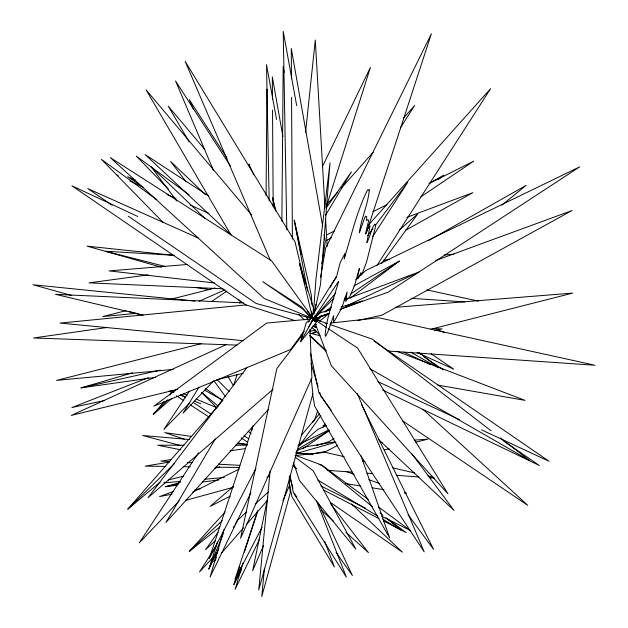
<?xml version="1.0" encoding="UTF-8"?>
<svg xmlns="http://www.w3.org/2000/svg" width="628" height="628" viewBox="0 0 628 628"><rect width="100%" height="100%" fill="white"/><g stroke="black" fill="none" stroke-linecap="round" stroke-linejoin="round"><path stroke-width="0.94" d="M266.076 195.536L266.916 89.223L267.245 91.146M281.87 221.095L283.189 66.584L284.162 72.385M313.168 314.149L313.388 307.799L299.627 263.956L312.297 316.763M313.403 313.796L315.97 279.005L330.006 162.88L320.523 284.343L314.196 313.874M264.435 568.293L261.758 596.6L290.301 492.658L289.218 482.108M270.095 471.118L258.752 590.037L312.87 393.827L311.174 378.401M251.993 430.282L252.283 427.362M305.553 132.508L315.287 40.019L324.974 208.198M321.913 263.627L325.351 241.364L324.158 234.613M314.738 311.08L315.908 304.313M320.586 277.262L325.594 248.272L431.389 33.716L366.171 233.428M267.834 497.078L252.668 570.671L263.54 545.512M309.667 321.002L306.362 322.415L300.584 341.758L312.972 319.597L313.38 317.69M301.613 337.087L302.845 332.353M224.094 529.286L210.066 577.108L250.894 492.627M242.926 563.096L235.17 589.221L259.552 539.24M218.819 548.888L208.841 569.07L217.414 541.94M326.246 206.934L370.402 67.408L322.313 166.805M241.388 569.722L233.914 584.495L239.629 566.903M244.441 552.091L257.072 513.202M233.53 385.49L237.18 374.366M252.99 425.737L209.226 558.802L255.957 468.362M317.713 410.665L314.966 419.017L312.744 422.157M257.661 510.635L234.951 579.479L262.057 527.269M208.841 569.07L223.254 533.635M233.914 584.495L241.45 566.44M282.961 500.595L289.563 485.318L289.304 476.597M300.584 341.758L316.379 322.525L312.972 319.597L315.256 315.334M330.352 287.224L331.27 285.52M332.181 283.817L336.365 277.27M216.37 557.507L213.952 561.77L215.883 559.556M233.255 527.677L234.22 525.974M235.186 524.262L238.083 519.152M308.866 326.717L313.71 318.388L338.594 281.454C333.641 299.242 326.623 316.779 325.131 335.321L325.618 336.333L327.753 332.149L333.625 315.656L333.617 322.478L341.593 308.301L347.151 291.863L345.659 301.448L347.896 298.245L349.097 298.057L354.545 285.646L359.255 268.658L359.616 268.415L358.188 274.075L357.952 278.793L360.99 272.615L361.438 274.97L362.694 272.34L366.611 261.821L375.677 225.947L374.759 224.078C370.685 229.613 370.379 236.842 366.823 242.667L370.096 225.617L368.479 227.415L365.41 234.126L368.667 220.624L367.992 219.604L366.571 220.703L366.65 216.464L365.59 216.189L364.538 218.12L359.365 232.807C361.281 218.065 368.196 204.438 369.311 189.499L368.612 190.088L367.561 189.884C356.68 211.683 351.327 235.712 344.191 258.838L345.306 253.893L344.945 253.476L340.188 262.59L336.796 275.802L308.175 322.07M215.318 438.948L165.965 522.418L268.446 409.393M325.532 215.318L351.437 171.805L326.379 207.75M198.888 387.256L183.125 413.138L212.743 381.746M400.413 127.861L414.613 105.559L403.576 117.993M216.33 545.646L199.523 571.927L213.457 556.895M376.847 265.691L490.633 88.619L368.534 224.965M372.655 236.654L407.65 182.442L375.246 225.546M322.973 427.079L325.092 423.806M198.542 452.717L139.33 542.796L179.145 500.893M189.452 391.142L163.869 429.379L189.805 402.752M311.119 321.881L314.518 317.195M320.68 415.815L302.727 441.154L298.143 445.825M218.034 532.183L205.521 549.712L215.632 540.418M381.447 263.713L417.722 213.952L399.369 229.966M304.266 331.097L290.552 349.537L153.868 406.183L266.641 323.067L310.483 319.071M367.592 235.736L372.891 228.678M247.165 367.278L148.075 497.643L273.164 389.179M302.743 334.614L276.87 368.495L240.563 538.282L311.904 377.844L309.957 329.26M173.304 390.569L170.879 393.638L175.416 389.902M301.401 435.251L319.558 413.726M171.774 398.427L153.271 414.394L164.073 401.747M169.788 395.051L173.603 390.592M317.776 320.351L321.567 315.931M329.716 313.427L312.972 319.597L335.752 293.072M221.66 552.923L243.507 527.865M246.718 524.176L267.277 500.587M160.219 482.061L127.853 509.127L222.924 400.35M326.34 205.018L337.377 192.584M341.271 188.196L373.071 152.361M219.871 526.892L189.279 551.447L225.24 511.93M214.784 555.458L217.437 552.593M329.151 313.568L312.972 319.597L333.939 298.159M153.271 414.394L167.794 399.793M127.853 509.127L174.717 463.346M189.279 551.447L222.194 520.636M314.447 321.52L313.403 318.804L320.594 312.179M355.825 279.719L365.889 270.448L579.675 166.867L388.253 292.114L341.122 308.921M318.231 317.289L312.972 319.597L320.445 312.72L330.713 309.839M298.119 446.626L302.39 442.693L328.829 429.952M237.298 520.494L246.686 511.867M255.353 503.899L268.352 491.944M299.093 445.911L317.729 429.442L326.623 425.509M233.216 486.582L210.239 506.349L230.288 496.136M316.559 319.699L321.057 315.923M501.945 205.089L526.17 185.354L428.084 240.846M319.644 321.136L328.68 313.804M438.485 179.412L443.815 175.11L430.204 182.772M350.346 298.049L399.377 261.067L353.831 285.991M211.558 301.542L226.951 291.031M302.767 448.785L329.292 430.69M324.276 311.935L331.545 307.014M344.466 298.261L346.083 297.17M350.926 293.888L399.377 261.067M420.839 196.839L473.669 161.192L428.979 183.596M312.972 319.597L315.421 318.051M325.202 311.865L330.917 308.254M334.057 438.525L329.08 441.625L316.214 445.59M297.727 449.35L329.151 430.392M326.474 240.563L331.513 237.651M322.949 425.823L325.5 424.363M405.382 230.39L472.876 192.647L406.842 217.374M337.158 445.574L326.866 451.108L310.672 454.334M300.906 334.85L302.633 333.947M266.916 477.492L269.53 476.165M326.458 234.998L334.347 231.041M372.899 211.714L386.919 204.681M192.772 492.148L239.315 469.006M345.612 306.26L418.947 272.018L343.963 300.003M311.221 333.641L316.536 331.184M226.692 344.372L71.341 415.422L177.669 389.336M296.298 451.116L305.757 446.838L334.755 441.837M199.131 301.236L225.13 289.783M313.207 333.327L315.923 332.236M148.444 377.601L71.89 407.556L104.436 400.546M339.944 309.486L362.458 300.938L340.988 306.959M173.25 491.528L159.575 496.583L171.978 494.197M435.785 260.479L572.006 210.545L382.06 315.107L357.371 320.641M239.378 302.955L241.215 302.296M311.614 318.066L264.278 298.543L110.293 157.597L271.547 260.84L313.403 318.804L315.248 318.145M319.872 316.504L328.185 313.537M155.556 377.357L81.036 387.869L132.587 372.812M335.941 442.159L299.941 452.49L296.078 453.031M176.978 485.24L165.313 486.716L180.322 482.477M185.362 500.445L233.326 487.281M126.322 310.593L102.694 316.598L136.778 313.294M170.745 299.297L215.169 287.993M201.47 343.602L56.528 380.395L173.265 369.413M430.51 329.3L572.736 293.095L395.813 307.28M168.32 479.965L183.533 476.126M214.909 468.19L219.659 466.989M384.438 449.97L389.172 448.792M415.658 442.222L427.958 439.168L414.339 440.118M216.597 379.791L243.177 373.268M434.427 330.65L442.065 328.915L432.276 328.632M309.894 331.278L315.586 330.006M81.036 387.869L160.336 370.143M165.313 486.716L178.729 483.913M194.876 489.777L200.607 488.678M169.27 462.106L145.209 466.125L165.8 466.423M171.42 459.515L160.847 461.07L169.646 461.549M230.06 450.857L245.446 448.588M107.098 327.494L33.59 337.982L237.046 345.102M148.098 274.907L89.011 282.867L223.121 288.794M202.255 482.045L218.78 479.957M314.659 324.833L316.598 324.621M325.343 323.656L327.29 323.444M330.202 323.122L378.762 317.76L594.991 365.245L388.049 351.044M295.435 455.52L325.194 452.325L344.215 456.705M163.829 482.861L180.401 481.393M204.775 479.235L224.274 477.508M383.794 260.086L389.635 259.599M444.137 255.031L453.871 254.214M187.238 264.498L109.091 270.904L214.839 282.985M296.463 453.361L299.116 453.157L312.948 454.648L295.655 452.976M380.285 442.505L382.232 442.363M184.012 445.205L157.73 445.213L180.652 449.774M235.618 445.205L247.299 445.205M183.447 466.683L190.308 466.785M215.796 467.161L239.323 467.507M243.381 302.892L55.57 294.336L143.192 315.193M187.23 462.506L192.113 462.765M218.497 464.194L239.998 465.364M174.545 255.329L105.386 251.216L165.266 266.468M411.207 298.347L464.744 301.927M327.777 470.356L352.245 472.13M366.925 473.19L372.796 473.614M396.284 475.317L418.79 476.95M429.56 477.727L434.45 478.081M189.507 439.553L142.682 435.502L180.409 445.55M237.306 443.69L247.063 444.538M243.758 340.721L60.037 323.082L246.043 304.902L295.019 320.625M188.165 300.474L33.009 284.751L71.757 295.529M190.111 300.671L194.994 301.165M172.771 255.227L87.088 246.145L161.545 267.245M191.728 436.46L164.803 432.621L184.318 439.16M237.894 443.03L247.518 444.404M194.813 287.365L210.247 289.689M345.353 483.56L360.81 486.009M372.412 487.846L384.006 489.691M404.306 492.901L406.238 493.215L404.408 492.548M437.543 385.043L525.016 400.389L397.092 351.382M427.126 289.979L478.607 301.142M362.285 460.858L365.135 461.517M392.712 467.86L414.59 472.9M427.904 475.961L433.61 477.272M312.65 326.058L316.449 326.968M309.839 333.115L320.154 335.807M311.527 318.302L256.2 303.497L128.238 216.205M319.236 464.555L322.015 465.309L368.259 499.425M128.45 311.292L142.627 315.232M313.474 326.623L316.229 327.565M316.229 321.458L313.403 318.804L327.219 323.577M329.983 324.535L372.349 339.159L491.002 430.73M345.942 471.393L354.161 474.368M368.777 479.659L379.744 483.623M295.027 455.182L321.293 464.901L372.459 506.757M436.9 329.582L444.216 332.424M183.502 393.78L187.113 395.287M196.117 399.07L216.841 407.768M170.243 390.812L173.838 392.335M180.142 395.012L185.535 397.304M194.531 401.127L200.827 403.796M198.322 238.083L87.747 188.581L112.043 205.152M135.727 180.346L127.696 176.711L141.339 186.116M166.97 194.492L175.887 198.526M190.174 204.995L208.912 213.481M417.094 352.528L453.714 369.138L431.02 353.737M377.766 381.573L459.406 419.567M481.59 429.89L549.029 461.274L374.241 341.192M137.665 216.448L71.89 185.817L246.592 305.381M403.851 352.175L430.47 364.656M129.894 180.958L143.106 187.222M382.633 390.027L539.397 465.521L503.036 440.573M320.884 485.939L365.3 508.076M381.848 516.318L410.586 530.644L378.449 506.937M323.373 489.911L379.1 518.665M383.457 520.918L406.096 532.599L388.073 519.246M204.657 390.161L222.5 400.091M410.673 352.127L437.033 367.09M369.923 368.699L529.773 460.654L500.304 437.912M317.776 480.043L377.726 516.114M382.727 519.12L401.049 530.142L386 517.833M169.026 391.032L171.483 392.626M176.397 395.821L183.768 400.617M190.315 404.872L209.155 417.125M241.097 437.889L247.652 442.151M208.983 196.234L145.186 154.629L230.798 234.55M180.966 394.439L185.056 397.116M193.243 402.47L211.251 414.26M244.002 435.683L248.916 438.894M313.403 318.804L326.489 327.471M328.13 328.554L357.575 348.053L447.976 493.812L331.435 365.896L315.138 323.334M402.587 420.854L527.708 505.273L423.036 409.417M423.876 356.712L443.29 369.829M330.344 502.376L402.399 552.169L351.531 503.978M116.675 174.694L118.284 175.809M205.332 388.363L222.155 400.201M156.859 199.72L101.469 159.41L163.029 222.359M189.028 194.743L136.323 156.144L168.343 189.067M295.176 457.074L313.113 470.741L355.864 549.076L299.407 480.444L293.566 462.797M418.735 352.418L438.878 367.835M379.979 512.911L382.986 515.376M201.863 392.539L218.293 406.245M248.178 431.177L251.161 433.673M321.426 510.297L333.719 521.358M346.02 532.426L368.44 552.601L330.65 503.829M309.698 335.438L326.301 350.652M378.472 439.443L454.028 510.415L412.07 454.052M205.458 194.704L170.706 161.537L186.045 181.83M311.928 327.392L319.707 334.826M205.27 218.685L150.916 166.538L176.766 201.015M309.628 335.525L325.901 351.123M217.445 379.964L229.275 391.684M292.993 465.152L296.392 468.535M298.74 314.322L304.274 319.848M201.682 392.626L216.872 407.862M238.255 299.297L241.678 302.79M293.59 465.976L296.283 468.739M310.946 317.501L302.845 309.141L262.7 281.642L301.55 306.88L311.072 317.478M204.861 149.597L168.296 106.242L189.075 141.763M251.545 214.886L146.104 89.89L231.01 234.966M307.351 311.245L311.59 316.536M331.278 410.327L320.814 396.103L319.699 392.374M408.004 514.63L433.579 549.398L361.634 404.84M213.771 380.552L225.295 396.401M294.532 493.765L296.777 496.944M336.106 552.491L352.394 575.499L318.294 503.02M226.975 158.107L189.287 99.624L193.495 109.562M230.688 166.522L175.557 80.973L213.402 170.321M228.003 376.517L233.443 385.765M253.696 174.757L248.939 164.041L249.497 166.93M270.401 260.494L185.166 61.371L295.019 241.827L303.874 278.887M357.285 393.513L424.19 551.839L318.828 392.421L310.538 353.187M316.512 500.909L346.35 577.148L293.3 492.525L289.987 475.325M306.707 317.203L307.736 319.927M324.723 541.344L334.386 566.998L291.91 496.56L289.17 482.422M360.99 455.716L389.619 537.874L314.675 406.088L312.485 393.678M306.959 317.101L307.908 319.856M311.056 363.439L318.027 386.769M289.853 477.052L292.97 488.199M299.627 263.956L303.614 278.965M304.109 280.842L304.855 283.66M275.825 210.78L272.544 197.569L275.566 210.945M307.579 290.913L294.265 220.177L311.362 295.223L312.006 304.973M294.265 220.177L299.242 244.873M300.2 249.622L301.157 254.371M276.548 119.43L266.507 64.715L269.161 201.007M296.691 105.677L283.22 31.4L286.8 229.832M282.93 136.661L272.317 76.836L272.466 99.334M322.627 225.939L291.274 48.505L291.455 78.79M312.132 313.961L312.414 315.837M325.594 218.952L327.172 246.333M291.565 97.356L292.389 239.009M272.536 110.096L273.196 206.95M312.43 316.724L311.535 311.943L312.438 316.732"/></g></svg>
